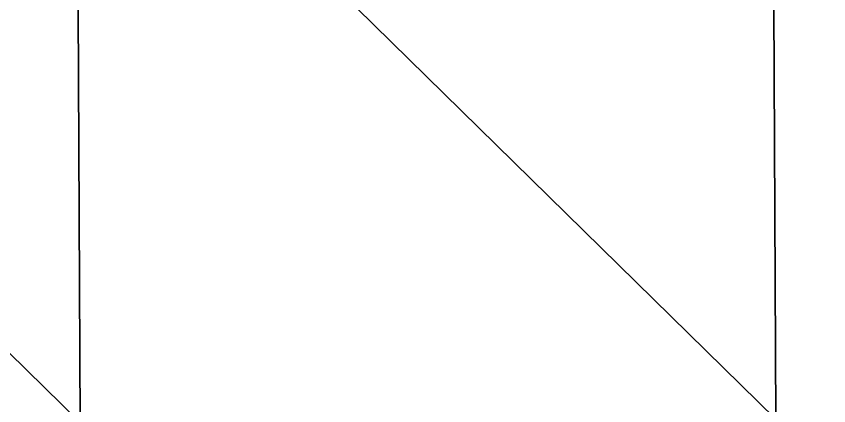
# Model space of a CAD drawing. Extents: x -372 to 678, y -263 to 741.
# Drawn here: x 80.37 to 95.04, y 25.57 to 32.59 of the extents above; entities that cross this region are included whole.
import ezdxf

# ---------------------------------------------------------------- set-up
doc = ezdxf.new("R2010")
doc.units = 0
doc.header["$LTSCALE"] = 0.0254
doc.layers.get('0').update_dxf_attribs({"linetype": 'CONTINUOUS'})
doc.layers.add('LOCATION_SNAPSHOT', color=144, linetype='CONTINUOUS')
doc.layers.add('LOCATION_TERRAIN', color=36, linetype='CONTINUOUS')

# ---------------------------------------------------------------- blocks, each defined once
blk = doc.blocks.new('LOCATION_SNAPSHOT')
at = {"color": 8}
mesh = blk.add_polyface(dxfattribs=at)
corners = [(-369.308, -262.945), (369.306, 262.947), (-371.821, 259.377), (371.824, -259.377)]
mesh.append_faces([[corners[k] for k in face] for face in [(0, 1, 2), (1, 0, 3)]], dxfattribs={"vtx0": -1, "color": 8})
blk = doc.blocks.new('LOCATION_TERRAIN')
at = {"color": 8}
mesh = blk.add_polyface(dxfattribs=at)
corners = [(94.092, 25.326, 2.065), (94.032, 37.762, 2.051), (81.47, 37.702, 1.262)]
mesh.append_faces([[corners[k] for k in face] for face in [(0, 1, 2)]], dxfattribs={"color": 8})
mesh = blk.add_polyface(dxfattribs=at)
corners = [(106.653, 25.386, 3.055), (106.593, 37.823, 3.005), (94.032, 37.762, 2.051)]
mesh.append_faces([[corners[k] for k in face] for face in [(0, 1, 2)]], dxfattribs={"color": 8})
mesh = blk.add_polyface(dxfattribs=at)
corners = [(106.653, 25.386, 3.055), (94.032, 37.762, 2.051), (94.092, 25.326, 2.065)]
mesh.append_faces([[corners[k] for k in face] for face in [(0, 1, 2)]], dxfattribs={"color": 8})
mesh = blk.add_polyface(dxfattribs=at)
corners = [(81.53, 25.265, 1.482), (81.47, 37.702, 1.262), (68.909, 37.641, 0.529)]
mesh.append_faces([[corners[k] for k in face] for face in [(0, 1, 2)]], dxfattribs={"color": 8})
mesh = blk.add_polyface(dxfattribs=at)
corners = [(81.53, 25.265, 1.482), (68.909, 37.641, 0.529), (68.969, 25.205, 1.037)]
mesh.append_faces([[corners[k] for k in face] for face in [(0, 1, 2)]], dxfattribs={"color": 8})
mesh = blk.add_polyface(dxfattribs=at)
corners = [(94.092, 25.326, 2.065), (81.47, 37.702, 1.262), (81.53, 25.265, 1.482)]
mesh.append_faces([[corners[k] for k in face] for face in [(0, 1, 2)]], dxfattribs={"color": 8})

msp = doc.modelspace()

# ---------------------------------------------------------------- block references
at = {"layer": 'LOCATION_SNAPSHOT', "color": 0}
msp.add_blockref('LOCATION_SNAPSHOT', (0, 0), dxfattribs=at)
at = {"layer": 'LOCATION_TERRAIN', "color": 0}
msp.add_blockref('LOCATION_TERRAIN', (0, 0), dxfattribs=at)

doc.saveas('drawing.dxf')
